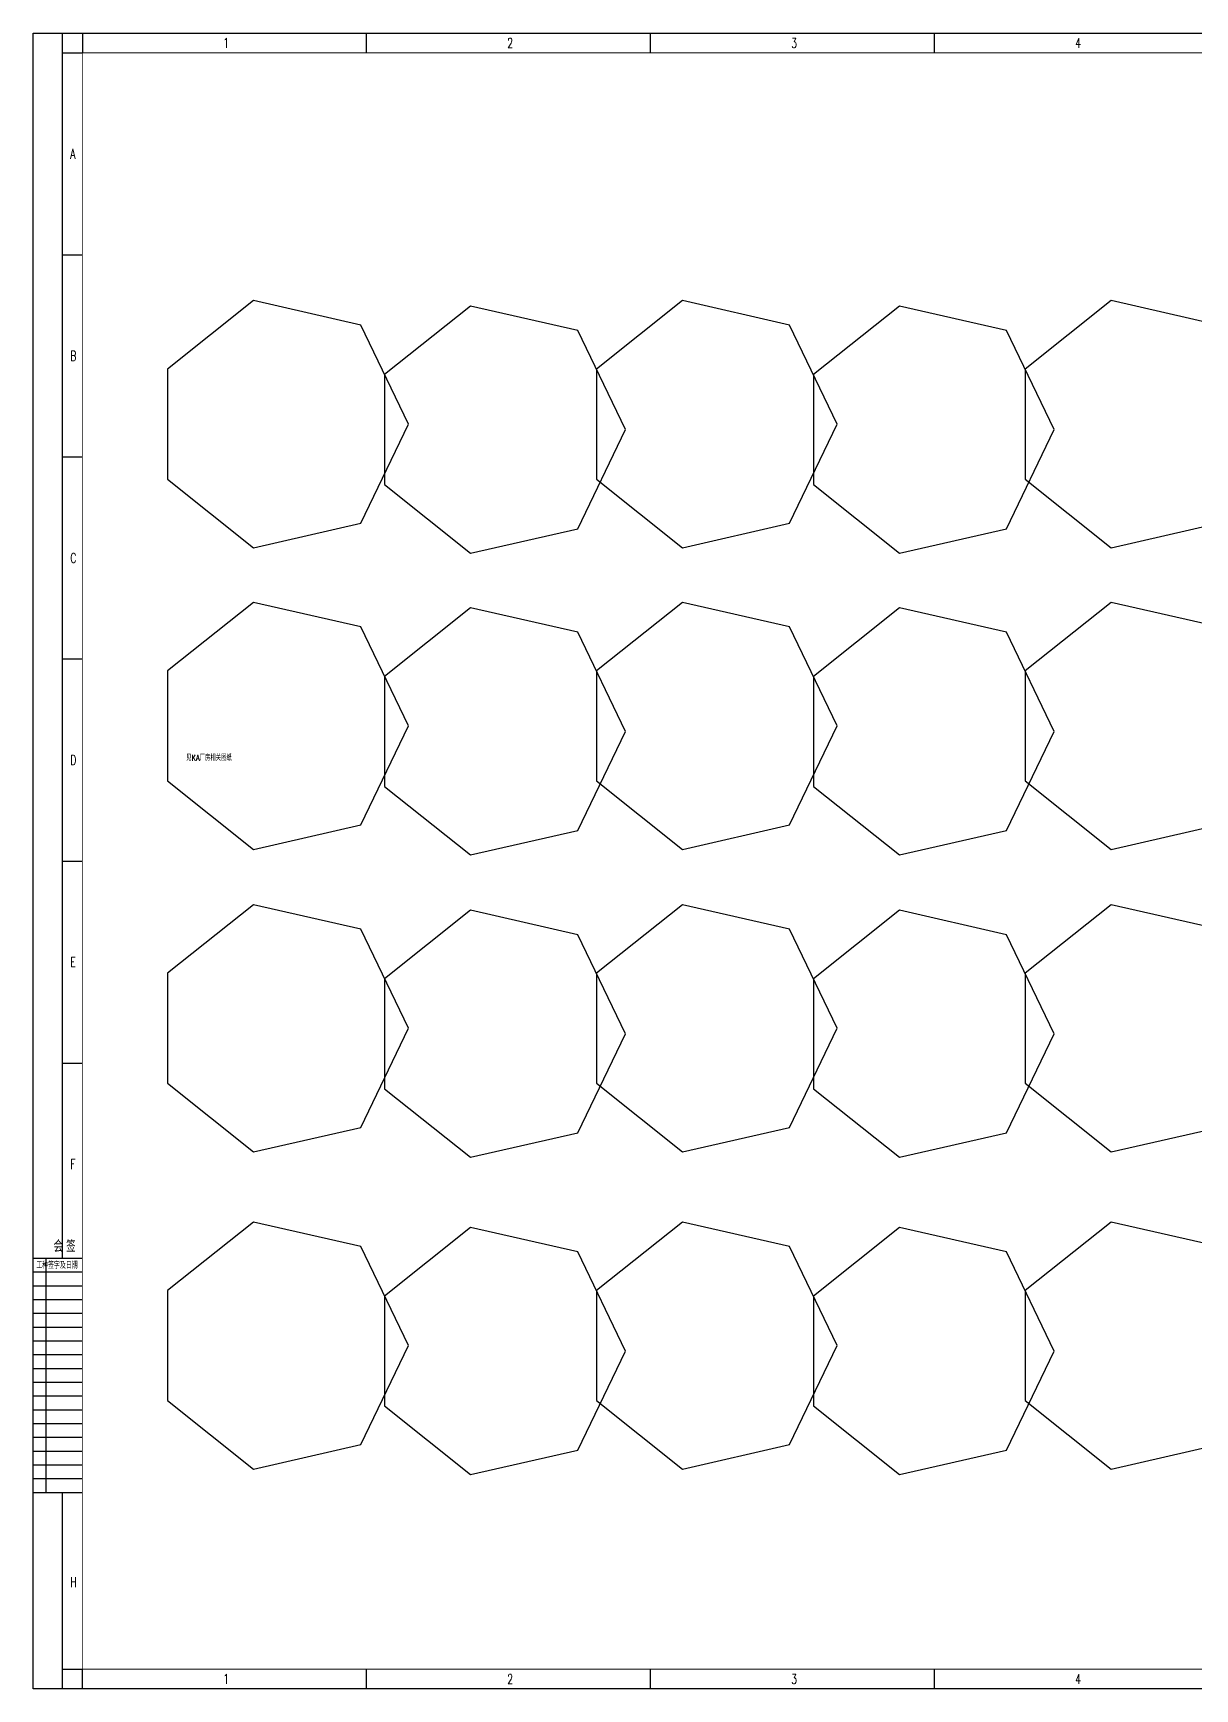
# Model space of a CAD drawing. Extents: x -383207 to 558143, y -95136 to 11777.
# Drawn here: x -120038 to -75783, y -93193 to -30118 of the extents above; entities that cross this region are included whole.
import ezdxf
from ezdxf.enums import TextEntityAlignment as Align

# ---------------------------------------------------------------- set-up
doc = ezdxf.new("R2010")
doc.units = 0
doc.layers.get('0').update_dxf_attribs({"linetype": 'CONTINUOUS'})
doc.layers.add('PDIM', color=2, linetype='CONTINUOUS')
doc.layers.add('TK', color=4, linetype='CONTINUOUS')
doc.styles.add('bine', font='binee.shx', dxfattribs={"width": 0.7, "bigfont": 'binec.shx'})
doc.styles.add('HZbine', font='txt_____.ttf', dxfattribs={"width": 0.7, "bigfont": 'HZTXT'})
doc.styles.add('RH', font='romans.shx', dxfattribs={"width": 0.7, "bigfont": 'hz.shx'})

# ---------------------------------------------------------------- blocks, each defined once
blk = doc.blocks.new('会签')
at = {"color": 0}
for p, q in [((3629.69, -1305.73), (3604.69, -1305.73)), ((3611.37, -1424.73), (3611.37, -1305.73)), ((3629.69, -1312.73), (3604.69, -1312.73)), ((3629.69, -1319.73), (3604.69, -1319.73)), ((3629.69, -1326.73), (3604.69, -1326.73)), ((3629.69, -1333.73), (3604.69, -1333.73)), ((3629.69, -1340.73), (3604.69, -1340.73)), ((3629.69, -1347.73), (3604.69, -1347.73)), ((3629.69, -1354.73), (3604.69, -1354.73)), ((3629.69, -1361.73), (3604.69, -1361.73)), ((3629.69, -1368.73), (3604.69, -1368.73)), ((3629.69, -1375.73), (3604.69, -1375.73)), ((3629.69, -1382.73), (3604.69, -1382.73)), ((3629.69, -1389.73), (3604.69, -1389.73)), ((3629.69, -1396.73), (3604.69, -1396.73)), ((3629.69, -1403.73), (3604.69, -1403.73)), ((3629.69, -1410.73), (3604.69, -1410.73)), ((3629.69, -1417.73), (3604.69, -1417.73)), ((3629.69, -1424.73), (3604.69, -1424.73))]:
    blk.add_line(p, q, dxfattribs=at)
at = {"color": 0, "style": 'bine', "width": 0.7}
for s, height, p in [('会 签  ', 6, (3622.23, -1302.52)), ('工种签字及日期', 3.3, (3616.78, -1310.89))]:
    blk.add_text(s, height=height, dxfattribs=at).set_placement(p, align=Align.CENTER)

msp = doc.modelspace()

# ---------------------------------------------------------------- linework, layer by layer
for points in [[(-120037.9, -30118.5), (-30862.9, -30118.5), (-30862.9, -93193.5), (-120037.9, -93193.5)], [(-105741, -45014.5), (-107558.5, -41240.3), (-111642.5, -40308.2), (-114917.6, -42920), (-114917.6, -47109), (-111642.5, -49720.8), (-107558.5, -48788.6)], [(-89405.1, -45014.5), (-91222.6, -41240.3), (-95306.6, -40308.2), (-98581.7, -42920), (-98581.7, -47109), (-95306.6, -49720.8), (-91222.6, -48788.6)], [(-73069.2, -45014.5), (-74886.8, -41240.3), (-78970.7, -40308.2), (-82245.8, -42920), (-82245.8, -47109), (-78970.7, -49720.8), (-74886.8, -48788.6)], [(-97473.1, -45221.9), (-99290.7, -41447.8), (-103374.6, -40515.6), (-106649.7, -43127.4), (-106649.7, -47316.4), (-103374.6, -49928.2), (-99290.7, -48996.1)], [(-81137.3, -45221.9), (-82954.8, -41447.8), (-87038.8, -40515.6), (-90313.9, -43127.4), (-90313.9, -47316.4), (-87038.8, -49928.2), (-82954.8, -48996.1)], [(-105741, -56509.9), (-107558.5, -52735.7), (-111642.5, -51803.6), (-114917.6, -54415.4), (-114917.6, -58604.4), (-111642.5, -61216.2), (-107558.5, -60284)], [(-97473.1, -56717.3), (-99290.7, -52943.1), (-103374.6, -52011), (-106649.7, -54622.8), (-106649.7, -58811.8), (-103374.6, -61423.6), (-99290.7, -60491.4)], [(-89405.1, -56509.9), (-91222.6, -52735.7), (-95306.6, -51803.6), (-98581.7, -54415.4), (-98581.7, -58604.4), (-95306.6, -61216.2), (-91222.6, -60284)], [(-81137.3, -56717.3), (-82954.8, -52943.1), (-87038.8, -52011), (-90313.9, -54622.8), (-90313.9, -58811.8), (-87038.8, -61423.6), (-82954.8, -60491.4)], [(-73069.2, -56509.9), (-74886.8, -52735.7), (-78970.7, -51803.6), (-82245.8, -54415.4), (-82245.8, -58604.4), (-78970.7, -61216.2), (-74886.8, -60284)], [(-105741, -68029.2), (-107558.5, -64255.1), (-111642.5, -63323), (-114917.6, -65934.7), (-114917.6, -70123.7), (-111642.5, -72735.5), (-107558.5, -71803.4)], [(-97473.1, -68236.7), (-99290.7, -64462.5), (-103374.6, -63530.4), (-106649.7, -66142.2), (-106649.7, -70331.2), (-103374.6, -72943), (-99290.7, -72010.8)], [(-89405.1, -68029.2), (-91222.6, -64255.1), (-95306.6, -63323), (-98581.7, -65934.7), (-98581.7, -70123.7), (-95306.6, -72735.5), (-91222.6, -71803.4)], [(-81137.3, -68236.7), (-82954.8, -64462.5), (-87038.8, -63530.4), (-90313.9, -66142.2), (-90313.9, -70331.2), (-87038.8, -72943), (-82954.8, -72010.8)], [(-73069.2, -68029.2), (-74886.8, -64255.1), (-78970.7, -63323), (-82245.8, -65934.7), (-82245.8, -70123.7), (-78970.7, -72735.5), (-74886.8, -71803.4)], [(-105741, -80115.1), (-107558.5, -76341), (-111642.5, -75408.9), (-114917.6, -78020.6), (-114917.6, -82209.6), (-111642.5, -84821.4), (-107558.5, -83889.3)], [(-97473.1, -80322.6), (-99290.7, -76548.4), (-103374.6, -75616.3), (-106649.7, -78228.1), (-106649.7, -82417.1), (-103374.6, -85028.9), (-99290.7, -84096.7)], [(-89405.1, -80115.1), (-91222.6, -76341), (-95306.6, -75408.9), (-98581.7, -78020.6), (-98581.7, -82209.6), (-95306.6, -84821.4), (-91222.6, -83889.3)], [(-81137.3, -80322.6), (-82954.8, -76548.4), (-87038.8, -75616.3), (-90313.9, -78228.1), (-90313.9, -82417.1), (-87038.8, -85028.9), (-82954.8, -84096.7)], [(-73069.2, -80115.1), (-74886.8, -76341), (-78970.7, -75408.9), (-82245.8, -78020.6), (-82245.8, -82209.6), (-78970.7, -84821.4), (-74886.8, -83889.3)]]:
    msp.add_lwpolyline(points, close=True)
at = {"layer": 'TK', "color": 4, "flags": 128}
for points in [[(-120037.9, -30118.5), (-30862.9, -30118.5)], [(-120037.9, -93193.5), (-120037.9, -30118.5)], [(-118162.9, -30118.5), (-118162.9, -30868.5)], [(-107344.9, -30118.5), (-107344.9, -30868.5)], [(-96526.9, -30118.5), (-96526.9, -30868.5)], [(-85708.9, -30118.5), (-85708.9, -30868.5)], [(-118912.9, -30868.5), (-118162.9, -30868.5)], [(-118912.9, -30868.5), (-118162.9, -30868.5)], [(-118912.9, -38565.4), (-118162.9, -38565.4)], [(-118912.9, -46262.2), (-118162.9, -46262.2)], [(-118912.9, -53959.1), (-118162.9, -53959.1)], [(-118912.9, -61656), (-118162.9, -61656)], [(-118912.9, -69352.9), (-118162.9, -69352.9)], [(-118912.9, -92443.5), (-118162.9, -92443.5)], [(-118162.9, -93193.5), (-118162.9, -92443.5)], [(-107344.9, -92443.5), (-107344.9, -93193.5)], [(-96526.9, -92443.5), (-96526.9, -93193.5)], [(-85708.9, -92443.5), (-85708.9, -93193.5)], [(-30862.9, -93193.5), (-120037.9, -93193.5)]]:
    msp.add_lwpolyline(points, dxfattribs=at)
at = {"layer": 'TK', "color": 4}
for points in [[(-118912.9, -76796.5), (-118912.9, -30118.5)], [(-118912.9, -93193.5), (-118912.9, -85721.5)]]:
    msp.add_lwpolyline(points, dxfattribs=at)
at = {"layer": 'TK', "color": 4, "const_width": 37.5}
msp.add_lwpolyline([(-118162.9, -30868.5), (-31618.9, -30868.5), (-31618.9, -92443.5), (-118162.9, -92443.5)], close=True, dxfattribs=at)

# ---------------------------------------------------------------- block references
at = {"layer": 'TK', "color": 4, "xscale": 75, "yscale": 75, "zscale": 75}
msp.add_blockref('会签', (-390389.3, 21133.2), dxfattribs=at)

# ---------------------------------------------------------------- texts
at = {"layer": 'PDIM', "style": 'RH', "width": 0.7}
msp.add_text('见KA厂房相关图纸', height=225, dxfattribs=at).set_placement((-114208.8, -57834.4))
at = {"layer": 'TK', "color": 4, "style": 'HZbine', "width": 0.7}
for s, p in [('1', (-112797.8, -30681)), ('2', (-101979.8, -30681)), ('3', (-91161.8, -30681)), ('4', (-80343.8, -30681)), ('A', (-118623.8, -34905)), ('B', (-118623.8, -42601.8)), ('C', (-118623.8, -50298.7)), ('D', (-118623.8, -57995.6)), ('E', (-118623.8, -65692.5)), ('F', (-118623.8, -73389.3)), ('H', (-118623.8, -89313.6)), ('1', (-112797.8, -93006)), ('2', (-101979.8, -93006)), ('3', (-91161.8, -93006)), ('4', (-80343.8, -93006))]:
    msp.add_text(s, height=375, dxfattribs=at).set_placement(p)

doc.saveas('drawing.dxf')
